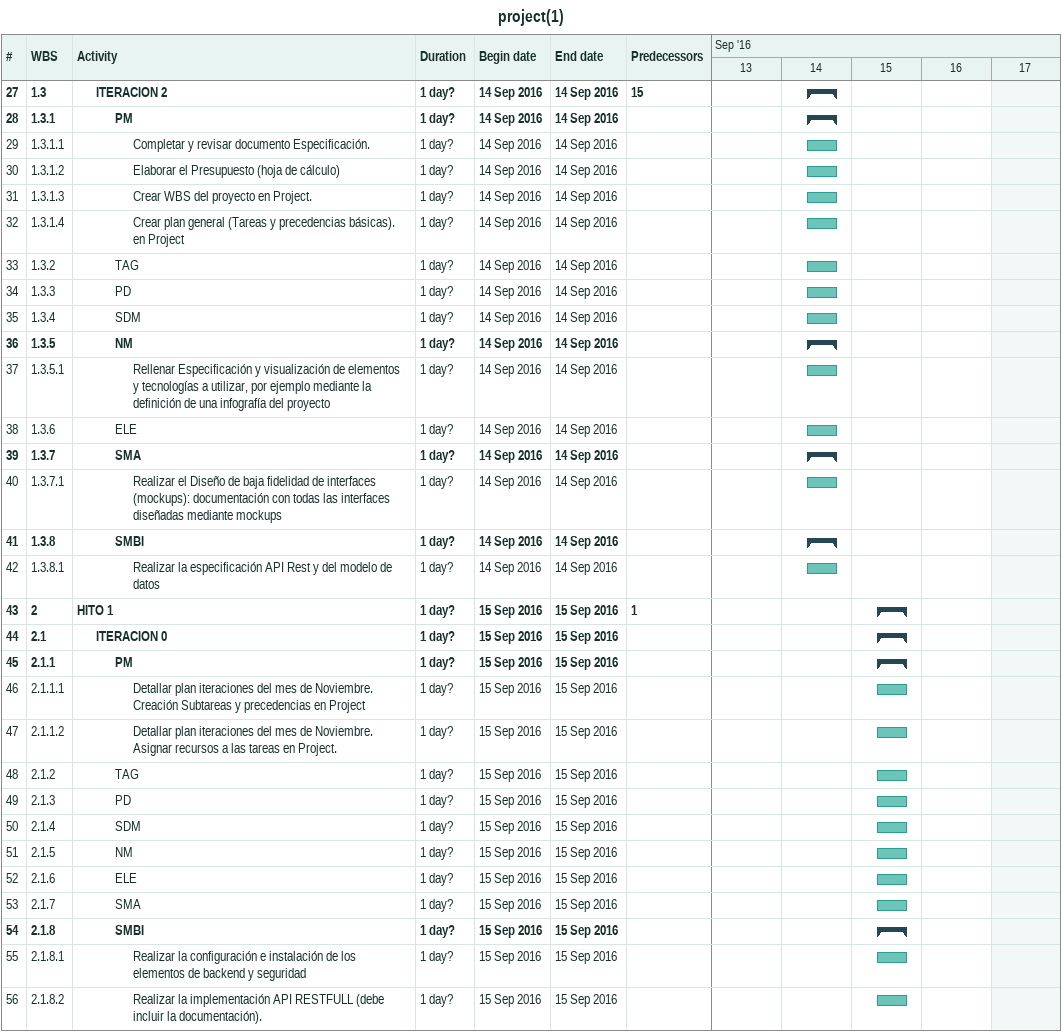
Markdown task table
project(1)

| ID | WBS | Task | Duration | Start | Finish | Predecessors |
|---|---|---|---|---|---|---|
| 27 | 1.3 | **ITERACION 2** | 1d? | 2016-09-14 | 2016-09-14 | 15 |
| 28 | 1.3.1 | **PM** | 1d? | 2016-09-14 | 2016-09-14 |  |
| 29 | 1.3.1.1 | Completar y revisar documento Especificación. | 1d? | 2016-09-14 | 2016-09-14 |  |
| 30 | 1.3.1.2 | Elaborar el Presupuesto (hoja de cálculo) | 1d? | 2016-09-14 | 2016-09-14 |  |
| 31 | 1.3.1.3 | Crear WBS del proyecto en Project. | 1d? | 2016-09-14 | 2016-09-14 |  |
| 32 | 1.3.1.4 | Crear plan general (Tareas y precedencias básicas). en Project | 1d? | 2016-09-14 | 2016-09-14 |  |
| 33 | 1.3.2 | TAG | 1d? | 2016-09-14 | 2016-09-14 |  |
| 34 | 1.3.3 | PD | 1d? | 2016-09-14 | 2016-09-14 |  |
| 35 | 1.3.4 | SDM | 1d? | 2016-09-14 | 2016-09-14 |  |
| 36 | 1.3.5 | **NM** | 1d? | 2016-09-14 | 2016-09-14 |  |
| 37 | 1.3.5.1 | Rellenar Especificación y visualización de elementos y tecnologías a utilizar, por ejemplo mediante la definición de una infografía del proyecto | 1d? | 2016-09-14 | 2016-09-14 |  |
| 38 | 1.3.6 | ELE | 1d? | 2016-09-14 | 2016-09-14 |  |
| 39 | 1.3.7 | **SMA** | 1d? | 2016-09-14 | 2016-09-14 |  |
| 40 | 1.3.7.1 | Realizar el Diseño de baja fidelidad de interfaces (mockups): documentación con todas las interfaces diseñadas mediante mockups | 1d? | 2016-09-14 | 2016-09-14 |  |
| 41 | 1.3.8 | **SMBI** | 1d? | 2016-09-14 | 2016-09-14 |  |
| 42 | 1.3.8.1 | Realizar la especificación API Rest y del modelo de datos | 1d? | 2016-09-14 | 2016-09-14 |  |
| 43 | 2 | **HITO 1** | 1d? | 2016-09-15 | 2016-09-15 | 1 |
| 44 | 2.1 | **ITERACION 0** | 1d? | 2016-09-15 | 2016-09-15 |  |
| 45 | 2.1.1 | **PM** | 1d? | 2016-09-15 | 2016-09-15 |  |
| 46 | 2.1.1.1 | Detallar plan iteraciones del mes de Noviembre. Creación Subtareas y precedencias en Project | 1d? | 2016-09-15 | 2016-09-15 |  |
| 47 | 2.1.1.2 | Detallar plan iteraciones del mes de Noviembre. Asignar recursos a las tareas en Project. | 1d? | 2016-09-15 | 2016-09-15 |  |
| 48 | 2.1.2 | TAG | 1d? | 2016-09-15 | 2016-09-15 |  |
| 49 | 2.1.3 | PD | 1d? | 2016-09-15 | 2016-09-15 |  |
| 50 | 2.1.4 | SDM | 1d? | 2016-09-15 | 2016-09-15 |  |
| 51 | 2.1.5 | NM | 1d? | 2016-09-15 | 2016-09-15 |  |
| 52 | 2.1.6 | ELE | 1d? | 2016-09-15 | 2016-09-15 |  |
| 53 | 2.1.7 | SMA | 1d? | 2016-09-15 | 2016-09-15 |  |
| 54 | 2.1.8 | **SMBI** | 1d? | 2016-09-15 | 2016-09-15 |  |
| 55 | 2.1.8.1 | Realizar la configuración e instalación de los elementos de backend y seguridad | 1d? | 2016-09-15 | 2016-09-15 |  |
| 56 | 2.1.8.2 | Realizar la implementación API RESTFULL (debe incluir la documentación). | 1d? | 2016-09-15 | 2016-09-15 |  |
